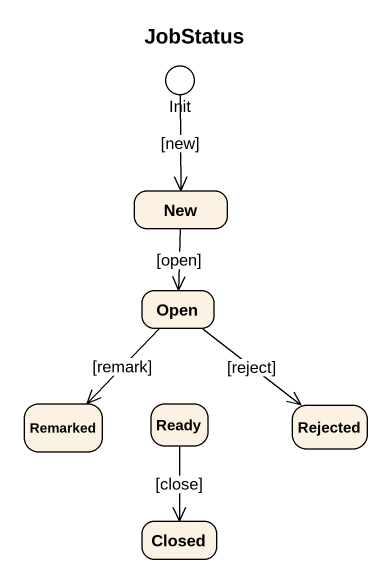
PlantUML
@startuml
title JobStatus
hide empty description
state Init <<choice>>
state New #FCF2E3
state Open #FCF2E3
state Remarked #FCF2E3
state Ready #FCF2E3
state Rejected #FCF2E3
state Closed #FCF2E3
Init --> New : [new]
New --> Open : [open]
Open --> Remarked : [remark]
Open --> Rejected : [reject]
Ready --> Closed : [close]
@enduml
